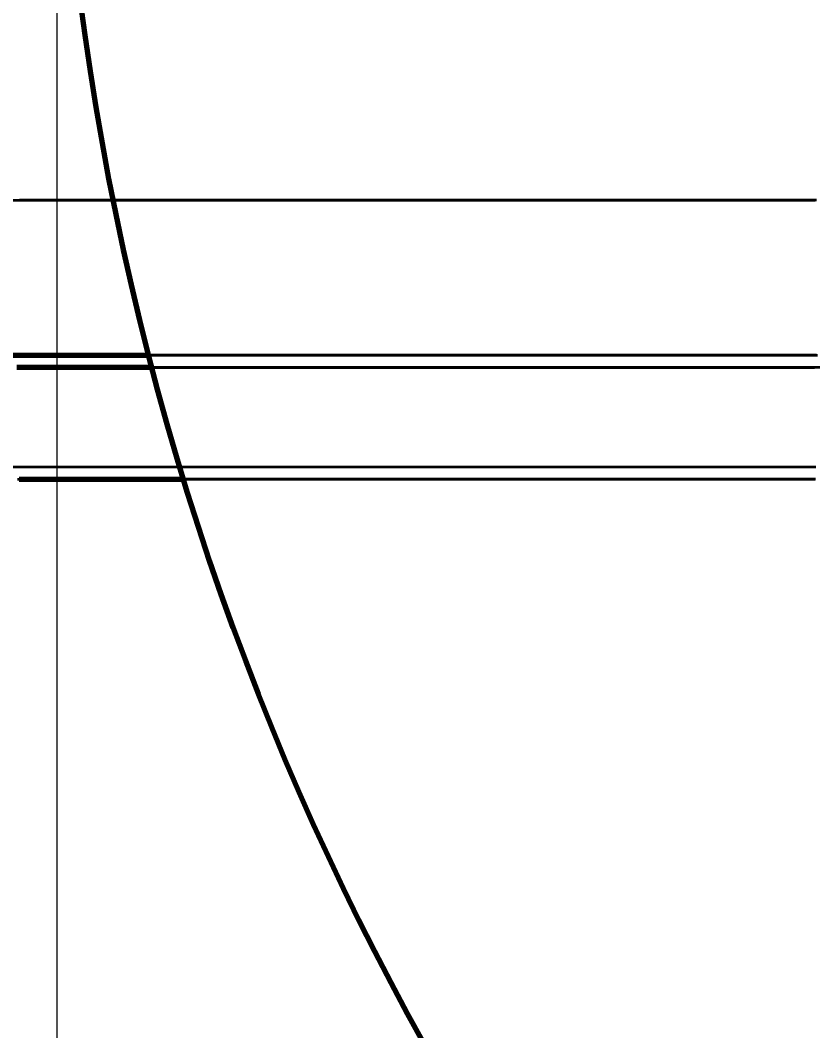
# Model space of a CAD drawing. Header units: millimetres. Extents: x 0 to 2208, y 0 to 420.
# Drawn here: x 191.33 to 195.42, y 151.53 to 156.75 of the extents above; entities that cross this region are included whole.
import ezdxf

# ---------------------------------------------------------------- set-up
doc = ezdxf.new("R2010")
doc.units = ezdxf.units.MM
doc.linetypes.add('IRAM-E-TRAZOS', pattern=[5, 4, -1])
for name, color, linetype, lineweight in [('01-VISIBLE', 7, 'CONTINUOUS', 70), ('02-OCULTA', 4, 'IRAM-E-TRAZOS', 35), ('04-COTA', 3, 'CONTINUOUS', 18)]:
    doc.layers.add(name, color=color, linetype=linetype, lineweight=lineweight)
doc.styles.add('ISO3098', font='isocpeur.ttf')
doc.dimstyles.new('FLAMA-IRAM', dxfattribs={"dimtxt": 3.5, "dimasz": 3.5, "dimexe": 2, "dimexo": 1.5, "dimgap": 1, "dimtad": 1, "dimdec": 1, "dimtxsty": 'ISO3098', "dimblk": 'IRAM_FLECHA', "dimblk1": 'IRAM_FLECHA', "dimblk2": 'IRAM_FLECHA', "dimcen": 2.5, "dimclrd": 256, "dimclre": 256, "dimclrt": 256, "dimazin": 3, "dimtfac": 1, "dimtmove": 0, "dimatfit": 3, "dimlwd": 18, "dimlwe": 18})

# ---------------------------------------------------------------- blocks, each defined once
blk = doc.blocks.new('IRAM_FLECHA')
blk.add_solid([(0, 0), (-1, 0.125), (-1, -0.125)])

msp = doc.modelspace()

# ---------------------------------------------------------------- linework, layer by layer
at = {"layer": '01-VISIBLE'}
for points in [[(191.2903, 155.0159), (191.3404, 155.0159), (191.3906, 155.0159), (191.4407, 155.0159), (191.4908, 155.0159), (191.541, 155.0159), (191.5911, 155.0159), (191.6413, 155.0159), (191.6914, 155.0159), (191.7415, 155.0159), (191.7917, 155.0159), (191.8418, 155.0159), (191.892, 155.0159), (191.9421, 155.0159), (191.9923, 155.0159)], [(192.0089, 154.9519), (191.9589, 154.9519), (191.9089, 154.9519), (191.8589, 154.9519), (191.8089, 154.9519), (191.7589, 154.9519), (191.7089, 154.9519), (191.6589, 154.9519), (191.6089, 154.9519), (191.5588, 154.9519), (191.5088, 154.9519), (191.4588, 154.9519), (191.4088, 154.9519), (191.3588, 154.9519), (191.3088, 154.9519)], [(191.3213, 154.3759), (191.3714, 154.3759), (191.4215, 154.3759), (191.4716, 154.3759), (191.5217, 154.3759), (191.5717, 154.3759), (191.6218, 154.3759), (191.6719, 154.3759), (191.722, 154.3759), (191.7721, 154.3759), (191.8222, 154.3759), (191.8722, 154.3759), (191.9223, 154.3759), (191.9724, 154.3759), (192.0225, 154.3759), (192.0726, 154.3759), (192.1226, 154.3759), (192.1727, 154.3759)]]:
    msp.add_lwpolyline(points, dxfattribs=at)
msp.add_circle((206.5159, 158.7659), 15, dxfattribs=at)
at = {"layer": '02-OCULTA'}
for points in [[(191.2668, 155.8159), (191.3328, 155.8159), (191.3987, 155.8159), (191.4646, 155.8159), (191.5305, 155.8159), (191.5965, 155.8159), (191.6624, 155.8159), (191.7283, 155.8159), (191.7942, 155.8159), (191.8602, 155.8159), (191.9261, 155.8159), (191.992, 155.8159), (192.0579, 155.8159), (192.1239, 155.8159), (192.1898, 155.8159), (192.2557, 155.8159), (192.3216, 155.8159), (192.3876, 155.8159), (192.4535, 155.8159), (192.5194, 155.8159), (192.5853, 155.8159), (192.6513, 155.8159), (192.7172, 155.8159), (192.7831, 155.8159), (192.849, 155.8159), (192.915, 155.8159), (192.9809, 155.8159), (193.0468, 155.8159), (193.1127, 155.8159), (193.1787, 155.8159), (193.2446, 155.8159), (193.3105, 155.8159), (193.3764, 155.8159), (193.4424, 155.8159), (193.5083, 155.8159), (193.5742, 155.8159), (193.6401, 155.8159), (193.7061, 155.8159), (193.772, 155.8159), (193.8379, 155.8159), (193.9038, 155.8159), (193.9698, 155.8159), (194.0357, 155.8159), (194.1016, 155.8159), (194.1675, 155.8159), (194.2335, 155.8159), (194.2994, 155.8159), (194.3653, 155.8159), (194.4312, 155.8159), (194.4972, 155.8159), (194.5631, 155.8159), (194.629, 155.8159), (194.6949, 155.8159), (194.7609, 155.8159), (194.8268, 155.8159), (194.8927, 155.8159), (194.9586, 155.8159), (195.0246, 155.8159), (195.0905, 155.8159), (195.1564, 155.8159), (195.2223, 155.8159), (195.2883, 155.8159), (195.3542, 155.8159), (195.4201, 155.8159)], [(191.3116, 155.8159), (191.3792, 155.8159), (191.4467, 155.8159), (191.5142, 155.8159), (191.5817, 155.8159), (191.6493, 155.8159), (191.7168, 155.8159), (191.7843, 155.8159), (191.8518, 155.8159), (191.9194, 155.8159), (191.9869, 155.8159), (192.0544, 155.8159), (192.1219, 155.8159), (192.1895, 155.8159), (192.257, 155.8159), (192.3245, 155.8159), (192.392, 155.8159), (192.4596, 155.8159), (192.5271, 155.8159), (192.5946, 155.8159), (192.6621, 155.8159), (192.7297, 155.8159), (192.7972, 155.8159), (192.8647, 155.8159), (192.9322, 155.8159), (192.9998, 155.8159), (193.0673, 155.8159), (193.1348, 155.8159), (193.2023, 155.8159), (193.2699, 155.8159), (193.3374, 155.8159), (193.4049, 155.8159), (193.4724, 155.8159), (193.54, 155.8159), (193.6075, 155.8159), (193.675, 155.8159), (193.7425, 155.8159), (193.8101, 155.8159), (193.8776, 155.8159), (193.9451, 155.8159), (194.0126, 155.8159), (194.0802, 155.8159), (194.1477, 155.8159), (194.2152, 155.8159), (194.2827, 155.8159), (194.3503, 155.8159), (194.4178, 155.8159), (194.4853, 155.8159), (194.5528, 155.8159), (194.6204, 155.8159), (194.6879, 155.8159), (194.7554, 155.8159), (194.8229, 155.8159), (194.8905, 155.8159), (194.958, 155.8159), (195.0255, 155.8159), (195.093, 155.8159), (195.1606, 155.8159), (195.2281, 155.8159), (195.2956, 155.8159), (195.3631, 155.8159), (195.4307, 155.8159)], [(195.4232, 155.8159), (195.3731, 155.8159), (195.3231, 155.8159), (195.2731, 155.8159), (195.2231, 155.8159), (195.1731, 155.8159), (195.123, 155.8159), (195.073, 155.8159), (195.023, 155.8159), (194.973, 155.8159), (194.923, 155.8159), (194.873, 155.8159), (194.8229, 155.8159), (194.7729, 155.8159), (194.7229, 155.8159), (194.6729, 155.8159), (194.6229, 155.8159), (194.5728, 155.8159), (194.5228, 155.8159), (194.4728, 155.8159), (194.4228, 155.8159), (194.3728, 155.8159), (194.3228, 155.8159), (194.2727, 155.8159), (194.2227, 155.8159), (194.1727, 155.8159), (194.1227, 155.8159), (194.0727, 155.8159), (194.0226, 155.8159), (193.9726, 155.8159), (193.9226, 155.8159), (193.8726, 155.8159), (193.8226, 155.8159), (193.7725, 155.8159), (193.7225, 155.8159), (193.6725, 155.8159), (193.6225, 155.8159), (193.5725, 155.8159), (193.5225, 155.8159), (193.4724, 155.8159), (193.4224, 155.8159), (193.3724, 155.8159), (193.3224, 155.8159), (193.2724, 155.8159), (193.2223, 155.8159), (193.1723, 155.8159), (193.1223, 155.8159), (193.0723, 155.8159), (193.0223, 155.8159), (192.9723, 155.8159), (192.9222, 155.8159), (192.8722, 155.8159), (192.8222, 155.8159), (192.7722, 155.8159), (192.7222, 155.8159), (192.6721, 155.8159), (192.6221, 155.8159), (192.5721, 155.8159), (192.5221, 155.8159), (192.4721, 155.8159), (192.422, 155.8159), (192.372, 155.8159), (192.322, 155.8159), (192.272, 155.8159), (192.222, 155.8159), (192.172, 155.8159), (192.1219, 155.8159), (192.0719, 155.8159), (192.0219, 155.8159), (191.9719, 155.8159), (191.9219, 155.8159), (191.8718, 155.8159), (191.8218, 155.8159), (191.7718, 155.8159), (191.7218, 155.8159), (191.6718, 155.8159), (191.6218, 155.8159), (191.5717, 155.8159), (191.5217, 155.8159), (191.4717, 155.8159), (191.4217, 155.8159), (191.3717, 155.8159), (191.3216, 155.8159)], [(195.4369, 155.8159), (195.3868, 155.8159), (195.3366, 155.8159), (195.2865, 155.8159), (195.2364, 155.8159), (195.1862, 155.8159), (195.1361, 155.8159), (195.086, 155.8159), (195.0358, 155.8159), (194.9857, 155.8159), (194.9356, 155.8159), (194.8854, 155.8159), (194.8353, 155.8159), (194.7852, 155.8159), (194.735, 155.8159), (194.6849, 155.8159), (194.6348, 155.8159), (194.5846, 155.8159), (194.5345, 155.8159), (194.4844, 155.8159), (194.4342, 155.8159), (194.3841, 155.8159), (194.334, 155.8159), (194.2838, 155.8159), (194.2337, 155.8159), (194.1836, 155.8159), (194.1334, 155.8159), (194.0833, 155.8159), (194.0332, 155.8159), (193.983, 155.8159), (193.9329, 155.8159), (193.8828, 155.8159), (193.8326, 155.8159), (193.7825, 155.8159), (193.7324, 155.8159), (193.6822, 155.8159), (193.6321, 155.8159), (193.582, 155.8159), (193.5319, 155.8159), (193.4817, 155.8159), (193.4316, 155.8159), (193.3815, 155.8159), (193.3313, 155.8159), (193.2812, 155.8159), (193.2311, 155.8159), (193.1809, 155.8159), (193.1308, 155.8159), (193.0807, 155.8159), (193.0305, 155.8159), (192.9804, 155.8159), (192.9303, 155.8159), (192.8801, 155.8159), (192.83, 155.8159), (192.7799, 155.8159), (192.7297, 155.8159), (192.6796, 155.8159), (192.6295, 155.8159), (192.5793, 155.8159), (192.5292, 155.8159), (192.4791, 155.8159), (192.4289, 155.8159), (192.3788, 155.8159), (192.3287, 155.8159), (192.2785, 155.8159), (192.2284, 155.8159), (192.1783, 155.8159), (192.1281, 155.8159), (192.078, 155.8159), (192.0279, 155.8159), (191.9777, 155.8159), (191.9276, 155.8159), (191.8775, 155.8159), (191.8273, 155.8159), (191.7772, 155.8159), (191.7271, 155.8159), (191.6769, 155.8159), (191.6268, 155.8159), (191.5767, 155.8159), (191.5265, 155.8159), (191.4764, 155.8159), (191.4263, 155.8159), (191.3761, 155.8159), (191.326, 155.8159)], [(191.2668, 155.0159), (191.3328, 155.0159), (191.3987, 155.0159), (191.4646, 155.0159), (191.5305, 155.0159), (191.5965, 155.0159), (191.6624, 155.0159), (191.7283, 155.0159), (191.7942, 155.0159), (191.8602, 155.0159), (191.9261, 155.0159), (191.992, 155.0159), (192.0579, 155.0159), (192.1239, 155.0159), (192.1898, 155.0159), (192.2557, 155.0159), (192.3216, 155.0159), (192.3876, 155.0159), (192.4535, 155.0159), (192.5194, 155.0159), (192.5853, 155.0159), (192.6513, 155.0159), (192.7172, 155.0159), (192.7831, 155.0159), (192.849, 155.0159), (192.915, 155.0159), (192.9809, 155.0159), (193.0468, 155.0159), (193.1127, 155.0159), (193.1787, 155.0159), (193.2446, 155.0159), (193.3105, 155.0159), (193.3764, 155.0159), (193.4424, 155.0159), (193.5083, 155.0159), (193.5742, 155.0159), (193.6401, 155.0159), (193.7061, 155.0159), (193.772, 155.0159), (193.8379, 155.0159), (193.9038, 155.0159), (193.9698, 155.0159), (194.0357, 155.0159), (194.1016, 155.0159), (194.1675, 155.0159), (194.2335, 155.0159), (194.2994, 155.0159), (194.3653, 155.0159), (194.4312, 155.0159), (194.4972, 155.0159), (194.5631, 155.0159), (194.629, 155.0159), (194.6949, 155.0159), (194.7609, 155.0159), (194.8268, 155.0159), (194.8927, 155.0159), (194.9586, 155.0159), (195.0246, 155.0159), (195.0905, 155.0159), (195.1564, 155.0159), (195.2223, 155.0159), (195.2883, 155.0159), (195.3542, 155.0159), (195.4201, 155.0159)], [(191.3116, 155.0159), (191.3792, 155.0159), (191.4467, 155.0159), (191.5142, 155.0159), (191.5817, 155.0159), (191.6493, 155.0159), (191.7168, 155.0159), (191.7843, 155.0159), (191.8518, 155.0159), (191.9194, 155.0159), (191.9869, 155.0159), (192.0544, 155.0159), (192.1219, 155.0159), (192.1895, 155.0159), (192.257, 155.0159), (192.3245, 155.0159), (192.392, 155.0159), (192.4596, 155.0159), (192.5271, 155.0159), (192.5946, 155.0159), (192.6621, 155.0159), (192.7297, 155.0159), (192.7972, 155.0159), (192.8647, 155.0159), (192.9322, 155.0159), (192.9998, 155.0159), (193.0673, 155.0159), (193.1348, 155.0159), (193.2023, 155.0159), (193.2699, 155.0159), (193.3374, 155.0159), (193.4049, 155.0159), (193.4724, 155.0159), (193.54, 155.0159), (193.6075, 155.0159), (193.675, 155.0159), (193.7425, 155.0159), (193.8101, 155.0159), (193.8776, 155.0159), (193.9451, 155.0159), (194.0126, 155.0159), (194.0802, 155.0159), (194.1477, 155.0159), (194.2152, 155.0159), (194.2827, 155.0159), (194.3503, 155.0159), (194.4178, 155.0159), (194.4853, 155.0159), (194.5528, 155.0159), (194.6204, 155.0159), (194.6879, 155.0159), (194.7554, 155.0159), (194.8229, 155.0159), (194.8905, 155.0159), (194.958, 155.0159), (195.0255, 155.0159), (195.093, 155.0159), (195.1606, 155.0159), (195.2281, 155.0159), (195.2956, 155.0159), (195.3631, 155.0159), (195.4307, 155.0159)], [(191.3116, 155.0159), (191.3792, 155.0159), (191.4467, 155.0159), (191.5142, 155.0159), (191.5817, 155.0159), (191.6493, 155.0159), (191.7168, 155.0159), (191.7843, 155.0159), (191.8518, 155.0159), (191.9194, 155.0159), (191.9869, 155.0159), (192.0544, 155.0159), (192.1219, 155.0159), (192.1895, 155.0159), (192.257, 155.0159), (192.3245, 155.0159), (192.392, 155.0159), (192.4596, 155.0159), (192.5271, 155.0159), (192.5946, 155.0159), (192.6621, 155.0159), (192.7297, 155.0159), (192.7972, 155.0159), (192.8647, 155.0159), (192.9322, 155.0159), (192.9998, 155.0159), (193.0673, 155.0159), (193.1348, 155.0159), (193.2023, 155.0159), (193.2699, 155.0159), (193.3374, 155.0159), (193.4049, 155.0159), (193.4724, 155.0159), (193.54, 155.0159), (193.6075, 155.0159), (193.675, 155.0159), (193.7425, 155.0159), (193.8101, 155.0159), (193.8776, 155.0159), (193.9451, 155.0159), (194.0126, 155.0159), (194.0802, 155.0159), (194.1477, 155.0159), (194.2152, 155.0159), (194.2827, 155.0159), (194.3503, 155.0159), (194.4178, 155.0159), (194.4853, 155.0159), (194.5528, 155.0159), (194.6204, 155.0159), (194.6879, 155.0159), (194.7554, 155.0159), (194.8229, 155.0159), (194.8905, 155.0159), (194.958, 155.0159), (195.0255, 155.0159), (195.093, 155.0159), (195.1606, 155.0159), (195.2281, 155.0159), (195.2956, 155.0159), (195.3631, 155.0159), (195.4307, 155.0159)], [(195.4232, 155.0159), (195.3731, 155.0159), (195.3231, 155.0159), (195.2731, 155.0159), (195.2231, 155.0159), (195.1731, 155.0159), (195.123, 155.0159), (195.073, 155.0159), (195.023, 155.0159), (194.973, 155.0159), (194.923, 155.0159), (194.873, 155.0159), (194.8229, 155.0159), (194.7729, 155.0159), (194.7229, 155.0159), (194.6729, 155.0159), (194.6229, 155.0159), (194.5728, 155.0159), (194.5228, 155.0159), (194.4728, 155.0159), (194.4228, 155.0159), (194.3728, 155.0159), (194.3228, 155.0159), (194.2727, 155.0159), (194.2227, 155.0159), (194.1727, 155.0159), (194.1227, 155.0159), (194.0727, 155.0159), (194.0226, 155.0159), (193.9726, 155.0159), (193.9226, 155.0159), (193.8726, 155.0159), (193.8226, 155.0159), (193.7725, 155.0159), (193.7225, 155.0159), (193.6725, 155.0159), (193.6225, 155.0159), (193.5725, 155.0159), (193.5225, 155.0159), (193.4724, 155.0159), (193.4224, 155.0159), (193.3724, 155.0159), (193.3224, 155.0159), (193.2724, 155.0159), (193.2223, 155.0159), (193.1723, 155.0159), (193.1223, 155.0159), (193.0723, 155.0159), (193.0223, 155.0159), (192.9723, 155.0159), (192.9222, 155.0159), (192.8722, 155.0159), (192.8222, 155.0159), (192.7722, 155.0159), (192.7222, 155.0159), (192.6721, 155.0159), (192.6221, 155.0159), (192.5721, 155.0159), (192.5221, 155.0159), (192.4721, 155.0159), (192.422, 155.0159), (192.372, 155.0159), (192.322, 155.0159), (192.272, 155.0159), (192.222, 155.0159), (192.172, 155.0159), (192.1219, 155.0159), (192.0719, 155.0159), (192.0219, 155.0159), (191.9719, 155.0159), (191.9219, 155.0159), (191.8718, 155.0159), (191.8218, 155.0159), (191.7718, 155.0159), (191.7218, 155.0159), (191.6718, 155.0159), (191.6218, 155.0159), (191.5717, 155.0159), (191.5217, 155.0159), (191.4717, 155.0159), (191.4217, 155.0159), (191.3717, 155.0159), (191.3216, 155.0159)], [(195.4232, 155.0159), (195.3731, 155.0159), (195.3231, 155.0159), (195.2731, 155.0159), (195.2231, 155.0159), (195.1731, 155.0159), (195.123, 155.0159), (195.073, 155.0159), (195.023, 155.0159), (194.973, 155.0159), (194.923, 155.0159), (194.873, 155.0159), (194.8229, 155.0159), (194.7729, 155.0159), (194.7229, 155.0159), (194.6729, 155.0159), (194.6229, 155.0159), (194.5728, 155.0159), (194.5228, 155.0159), (194.4728, 155.0159), (194.4228, 155.0159), (194.3728, 155.0159), (194.3228, 155.0159), (194.2727, 155.0159), (194.2227, 155.0159), (194.1727, 155.0159), (194.1227, 155.0159), (194.0727, 155.0159), (194.0226, 155.0159), (193.9726, 155.0159), (193.9226, 155.0159), (193.8726, 155.0159), (193.8226, 155.0159), (193.7725, 155.0159), (193.7225, 155.0159), (193.6725, 155.0159), (193.6225, 155.0159), (193.5725, 155.0159), (193.5225, 155.0159), (193.4724, 155.0159), (193.4224, 155.0159), (193.3724, 155.0159), (193.3224, 155.0159), (193.2724, 155.0159), (193.2223, 155.0159), (193.1723, 155.0159), (193.1223, 155.0159), (193.0723, 155.0159), (193.0223, 155.0159), (192.9723, 155.0159), (192.9222, 155.0159), (192.8722, 155.0159), (192.8222, 155.0159), (192.7722, 155.0159), (192.7222, 155.0159), (192.6721, 155.0159), (192.6221, 155.0159), (192.5721, 155.0159), (192.5221, 155.0159), (192.4721, 155.0159), (192.422, 155.0159), (192.372, 155.0159), (192.322, 155.0159), (192.272, 155.0159), (192.222, 155.0159), (192.172, 155.0159), (192.1219, 155.0159), (192.0719, 155.0159), (192.0219, 155.0159), (191.9719, 155.0159), (191.9219, 155.0159), (191.8718, 155.0159), (191.8218, 155.0159), (191.7718, 155.0159), (191.7218, 155.0159), (191.6718, 155.0159), (191.6218, 155.0159), (191.5717, 155.0159), (191.5217, 155.0159), (191.4717, 155.0159), (191.4217, 155.0159), (191.3717, 155.0159), (191.3216, 155.0159)], [(195.4318, 155.0159), (195.3817, 155.0159), (195.3316, 155.0159), (195.2815, 155.0159), (195.2314, 155.0159), (195.1814, 155.0159), (195.1313, 155.0159), (195.0812, 155.0159), (195.0311, 155.0159), (194.981, 155.0159), (194.9309, 155.0159), (194.8808, 155.0159), (194.8307, 155.0159), (194.7806, 155.0159), (194.7305, 155.0159), (194.6804, 155.0159), (194.6304, 155.0159), (194.5803, 155.0159), (194.5302, 155.0159), (194.4801, 155.0159), (194.43, 155.0159), (194.3799, 155.0159), (194.3298, 155.0159), (194.2797, 155.0159), (194.2296, 155.0159), (194.1795, 155.0159), (194.1295, 155.0159), (194.0794, 155.0159), (194.0293, 155.0159), (193.9792, 155.0159), (193.9291, 155.0159), (193.879, 155.0159), (193.8289, 155.0159), (193.7788, 155.0159), (193.7287, 155.0159), (193.6786, 155.0159), (193.6285, 155.0159), (193.5785, 155.0159), (193.5284, 155.0159), (193.4783, 155.0159), (193.4282, 155.0159), (193.3781, 155.0159), (193.328, 155.0159), (193.2779, 155.0159), (193.2278, 155.0159), (193.1777, 155.0159), (193.1276, 155.0159), (193.0775, 155.0159), (193.0275, 155.0159), (192.9774, 155.0159), (192.9273, 155.0159), (192.8772, 155.0159), (192.8271, 155.0159), (192.777, 155.0159), (192.7269, 155.0159), (192.6768, 155.0159), (192.6267, 155.0159), (192.5766, 155.0159), (192.5266, 155.0159), (192.4765, 155.0159), (192.4264, 155.0159), (192.3763, 155.0159), (192.3262, 155.0159), (192.2761, 155.0159), (192.226, 155.0159), (192.1759, 155.0159), (192.1258, 155.0159), (192.0757, 155.0159), (192.0256, 155.0159), (191.9756, 155.0159), (191.9255, 155.0159), (191.8754, 155.0159), (191.8253, 155.0159), (191.7752, 155.0159), (191.7251, 155.0159), (191.675, 155.0159), (191.6249, 155.0159), (191.5748, 155.0159), (191.5247, 155.0159), (191.4747, 155.0159), (191.4246, 155.0159), (191.3745, 155.0159), (191.3244, 155.0159)], [(195.4369, 155.0159), (195.3868, 155.0159), (195.3366, 155.0159), (195.2865, 155.0159), (195.2364, 155.0159), (195.1862, 155.0159), (195.1361, 155.0159), (195.086, 155.0159), (195.0358, 155.0159), (194.9857, 155.0159), (194.9356, 155.0159), (194.8854, 155.0159), (194.8353, 155.0159), (194.7852, 155.0159), (194.735, 155.0159), (194.6849, 155.0159), (194.6348, 155.0159), (194.5846, 155.0159), (194.5345, 155.0159), (194.4844, 155.0159), (194.4342, 155.0159), (194.3841, 155.0159), (194.334, 155.0159), (194.2838, 155.0159), (194.2337, 155.0159), (194.1836, 155.0159), (194.1334, 155.0159), (194.0833, 155.0159), (194.0332, 155.0159), (193.983, 155.0159), (193.9329, 155.0159), (193.8828, 155.0159), (193.8326, 155.0159), (193.7825, 155.0159), (193.7324, 155.0159), (193.6822, 155.0159), (193.6321, 155.0159), (193.582, 155.0159), (193.5319, 155.0159), (193.4817, 155.0159), (193.4316, 155.0159), (193.3815, 155.0159), (193.3313, 155.0159), (193.2812, 155.0159), (193.2311, 155.0159), (193.1809, 155.0159), (193.1308, 155.0159), (193.0807, 155.0159), (193.0305, 155.0159), (192.9804, 155.0159), (192.9303, 155.0159), (192.8801, 155.0159), (192.83, 155.0159), (192.7799, 155.0159), (192.7297, 155.0159), (192.6796, 155.0159), (192.6295, 155.0159), (192.5793, 155.0159), (192.5292, 155.0159), (192.4791, 155.0159), (192.4289, 155.0159), (192.3788, 155.0159), (192.3287, 155.0159), (192.2785, 155.0159), (192.2284, 155.0159), (192.1783, 155.0159), (192.1281, 155.0159), (192.078, 155.0159), (192.0279, 155.0159), (191.9777, 155.0159), (191.9276, 155.0159), (191.8775, 155.0159), (191.8273, 155.0159), (191.7772, 155.0159), (191.7271, 155.0159), (191.6769, 155.0159), (191.6268, 155.0159), (191.5767, 155.0159), (191.5265, 155.0159), (191.4764, 155.0159), (191.4263, 155.0159), (191.3761, 155.0159), (191.326, 155.0159)], [(191.9923, 155.0159), (192.0423, 155.0159), (192.0923, 155.0159), (192.1423, 155.0159), (192.1923, 155.0159), (192.2423, 155.0159), (192.2923, 155.0159), (192.3424, 155.0159), (192.3924, 155.0159), (192.4424, 155.0159), (192.4924, 155.0159), (192.5424, 155.0159), (192.5924, 155.0159), (192.6425, 155.0159), (192.6925, 155.0159), (192.7425, 155.0159), (192.7925, 155.0159), (192.8425, 155.0159), (192.8925, 155.0159), (192.9426, 155.0159), (192.9926, 155.0159), (193.0426, 155.0159), (193.0926, 155.0159), (193.1426, 155.0159), (193.1926, 155.0159), (193.2427, 155.0159), (193.2927, 155.0159), (193.3427, 155.0159), (193.3927, 155.0159), (193.4427, 155.0159), (193.4927, 155.0159), (193.5428, 155.0159), (193.5928, 155.0159), (193.6428, 155.0159), (193.6928, 155.0159), (193.7428, 155.0159), (193.7928, 155.0159), (193.8429, 155.0159), (193.8929, 155.0159), (193.9429, 155.0159), (193.9929, 155.0159), (194.0429, 155.0159), (194.0929, 155.0159), (194.143, 155.0159), (194.193, 155.0159), (194.243, 155.0159), (194.293, 155.0159), (194.343, 155.0159), (194.393, 155.0159), (194.4431, 155.0159), (194.4931, 155.0159), (194.5431, 155.0159), (194.5931, 155.0159), (194.6431, 155.0159), (194.6931, 155.0159), (194.7432, 155.0159), (194.7932, 155.0159), (194.8432, 155.0159), (194.8932, 155.0159), (194.9432, 155.0159), (194.9932, 155.0159), (195.0432, 155.0159), (195.0933, 155.0159), (195.1433, 155.0159), (195.1933, 155.0159), (195.2433, 155.0159), (195.2933, 155.0159), (195.3433, 155.0159), (195.3934, 155.0159), (195.4434, 155.0159)], [(191.323, 154.9519), (191.3731, 154.9519), (191.4231, 154.9519), (191.4732, 154.9519), (191.5232, 154.9519), (191.5733, 154.9519), (191.6234, 154.9519), (191.6734, 154.9519), (191.7235, 154.9519), (191.7735, 154.9519), (191.8236, 154.9519), (191.8736, 154.9519), (191.9237, 154.9519), (191.9737, 154.9519), (192.0238, 154.9519), (192.0738, 154.9519), (192.1239, 154.9519), (192.174, 154.9519), (192.224, 154.9519), (192.2741, 154.9519), (192.3241, 154.9519), (192.3742, 154.9519), (192.4242, 154.9519), (192.4743, 154.9519), (192.5243, 154.9519), (192.5744, 154.9519), (192.6245, 154.9519), (192.6745, 154.9519), (192.7246, 154.9519), (192.7746, 154.9519), (192.8247, 154.9519), (192.8747, 154.9519), (192.9248, 154.9519), (192.9748, 154.9519), (193.0249, 154.9519), (193.0749, 154.9519), (193.125, 154.9519), (193.1751, 154.9519), (193.2251, 154.9519), (193.2752, 154.9519), (193.3252, 154.9519), (193.3753, 154.9519), (193.4253, 154.9519), (193.4754, 154.9519), (193.5254, 154.9519), (193.5755, 154.9519), (193.6256, 154.9519), (193.6756, 154.9519), (193.7257, 154.9519), (193.7757, 154.9519), (193.8258, 154.9519), (193.8758, 154.9519), (193.9259, 154.9519), (193.9759, 154.9519), (194.026, 154.9519), (194.076, 154.9519), (194.1261, 154.9519), (194.1762, 154.9519), (194.2262, 154.9519), (194.2763, 154.9519), (194.3263, 154.9519), (194.3764, 154.9519), (194.4264, 154.9519), (194.4765, 154.9519), (194.5265, 154.9519), (194.5766, 154.9519), (194.6267, 154.9519), (194.6767, 154.9519), (194.7268, 154.9519), (194.7768, 154.9519), (194.8269, 154.9519), (194.8769, 154.9519), (194.927, 154.9519), (194.977, 154.9519), (195.0271, 154.9519), (195.0771, 154.9519), (195.1272, 154.9519), (195.1773, 154.9519), (195.2273, 154.9519), (195.2774, 154.9519), (195.3274, 154.9519), (195.3775, 154.9519), (195.4275, 154.9519)], [(195.4674, 154.9519), (195.4172, 154.9519), (195.3671, 154.9519), (195.317, 154.9519), (195.2669, 154.9519), (195.2167, 154.9519), (195.1666, 154.9519), (195.1165, 154.9519), (195.0664, 154.9519), (195.0163, 154.9519), (194.9661, 154.9519), (194.916, 154.9519), (194.8659, 154.9519), (194.8158, 154.9519), (194.7656, 154.9519), (194.7155, 154.9519), (194.6654, 154.9519), (194.6153, 154.9519), (194.5652, 154.9519), (194.515, 154.9519), (194.4649, 154.9519), (194.4148, 154.9519), (194.3647, 154.9519), (194.3145, 154.9519), (194.2644, 154.9519), (194.2143, 154.9519), (194.1642, 154.9519), (194.1141, 154.9519), (194.0639, 154.9519), (194.0138, 154.9519), (193.9637, 154.9519), (193.9136, 154.9519), (193.8634, 154.9519), (193.8133, 154.9519), (193.7632, 154.9519), (193.7131, 154.9519), (193.663, 154.9519), (193.6128, 154.9519), (193.5627, 154.9519), (193.5126, 154.9519), (193.4625, 154.9519), (193.4123, 154.9519), (193.3622, 154.9519), (193.3121, 154.9519), (193.262, 154.9519), (193.2119, 154.9519), (193.1617, 154.9519), (193.1116, 154.9519), (193.0615, 154.9519), (193.0114, 154.9519), (192.9612, 154.9519), (192.9111, 154.9519), (192.861, 154.9519), (192.8109, 154.9519), (192.7608, 154.9519), (192.7106, 154.9519), (192.6605, 154.9519), (192.6104, 154.9519), (192.5603, 154.9519), (192.5101, 154.9519), (192.46, 154.9519), (192.4099, 154.9519), (192.3598, 154.9519), (192.3097, 154.9519), (192.2595, 154.9519), (192.2094, 154.9519), (192.1593, 154.9519), (192.1092, 154.9519), (192.059, 154.9519), (192.0089, 154.9519)], [(191.2657, 154.4399), (191.334, 154.4399), (191.4024, 154.4399), (191.4707, 154.4399), (191.539, 154.4399), (191.6073, 154.4399), (191.6757, 154.4399), (191.744, 154.4399), (191.8123, 154.4399), (191.8806, 154.4399), (191.949, 154.4399), (192.0173, 154.4399), (192.0856, 154.4399), (192.1539, 154.4399), (192.2223, 154.4399), (192.2906, 154.4399), (192.3589, 154.4399), (192.4272, 154.4399), (192.4956, 154.4399), (192.5639, 154.4399), (192.6322, 154.4399), (192.7005, 154.4399), (192.7689, 154.4399), (192.8372, 154.4399), (192.9055, 154.4399), (192.9738, 154.4399), (193.0422, 154.4399), (193.1105, 154.4399), (193.1788, 154.4399), (193.2471, 154.4399), (193.3155, 154.4399), (193.3838, 154.4399), (193.4521, 154.4399), (193.5204, 154.4399), (193.5888, 154.4399), (193.6571, 154.4399), (193.7254, 154.4399), (193.7937, 154.4399), (193.8621, 154.4399), (193.9304, 154.4399), (193.9987, 154.4399), (194.067, 154.4399), (194.1354, 154.4399), (194.2037, 154.4399), (194.272, 154.4399), (194.3403, 154.4399), (194.4087, 154.4399), (194.477, 154.4399), (194.5453, 154.4399), (194.6136, 154.4399), (194.682, 154.4399), (194.7503, 154.4399), (194.8186, 154.4399), (194.8869, 154.4399), (194.9553, 154.4399), (195.0236, 154.4399), (195.0919, 154.4399), (195.1602, 154.4399), (195.2286, 154.4399), (195.2969, 154.4399), (195.3652, 154.4399), (195.4335, 154.4399)], [(191.323, 154.4399), (191.3731, 154.4399), (191.4231, 154.4399), (191.4732, 154.4399), (191.5232, 154.4399), (191.5733, 154.4399), (191.6234, 154.4399), (191.6734, 154.4399), (191.7235, 154.4399), (191.7735, 154.4399), (191.8236, 154.4399), (191.8736, 154.4399), (191.9237, 154.4399), (191.9737, 154.4399), (192.0238, 154.4399), (192.0738, 154.4399), (192.1239, 154.4399), (192.174, 154.4399), (192.224, 154.4399), (192.2741, 154.4399), (192.3241, 154.4399), (192.3742, 154.4399), (192.4242, 154.4399), (192.4743, 154.4399), (192.5243, 154.4399), (192.5744, 154.4399), (192.6245, 154.4399), (192.6745, 154.4399), (192.7246, 154.4399), (192.7746, 154.4399), (192.8247, 154.4399), (192.8747, 154.4399), (192.9248, 154.4399), (192.9748, 154.4399), (193.0249, 154.4399), (193.0749, 154.4399), (193.125, 154.4399), (193.1751, 154.4399), (193.2251, 154.4399), (193.2752, 154.4399), (193.3252, 154.4399), (193.3753, 154.4399), (193.4253, 154.4399), (193.4754, 154.4399), (193.5254, 154.4399), (193.5755, 154.4399), (193.6256, 154.4399), (193.6756, 154.4399), (193.7257, 154.4399), (193.7757, 154.4399), (193.8258, 154.4399), (193.8758, 154.4399), (193.9259, 154.4399), (193.9759, 154.4399), (194.026, 154.4399), (194.076, 154.4399), (194.1261, 154.4399), (194.1762, 154.4399), (194.2262, 154.4399), (194.2763, 154.4399), (194.3263, 154.4399), (194.3764, 154.4399), (194.4264, 154.4399), (194.4765, 154.4399), (194.5265, 154.4399), (194.5766, 154.4399), (194.6267, 154.4399), (194.6767, 154.4399), (194.7268, 154.4399), (194.7768, 154.4399), (194.8269, 154.4399), (194.8769, 154.4399), (194.927, 154.4399), (194.977, 154.4399), (195.0271, 154.4399), (195.0771, 154.4399), (195.1272, 154.4399), (195.1773, 154.4399), (195.2273, 154.4399), (195.2774, 154.4399), (195.3274, 154.4399), (195.3775, 154.4399), (195.4275, 154.4399)], [(191.3116, 154.3759), (191.3792, 154.3759), (191.4467, 154.3759), (191.5142, 154.3759), (191.5817, 154.3759), (191.6493, 154.3759), (191.7168, 154.3759), (191.7843, 154.3759), (191.8518, 154.3759), (191.9194, 154.3759), (191.9869, 154.3759), (192.0544, 154.3759), (192.1219, 154.3759), (192.1895, 154.3759), (192.257, 154.3759), (192.3245, 154.3759), (192.392, 154.3759), (192.4596, 154.3759), (192.5271, 154.3759), (192.5946, 154.3759), (192.6621, 154.3759), (192.7297, 154.3759), (192.7972, 154.3759), (192.8647, 154.3759), (192.9322, 154.3759), (192.9998, 154.3759), (193.0673, 154.3759), (193.1348, 154.3759), (193.2023, 154.3759), (193.2699, 154.3759), (193.3374, 154.3759), (193.4049, 154.3759), (193.4724, 154.3759), (193.54, 154.3759), (193.6075, 154.3759), (193.675, 154.3759), (193.7425, 154.3759), (193.8101, 154.3759), (193.8776, 154.3759), (193.9451, 154.3759), (194.0126, 154.3759), (194.0802, 154.3759), (194.1477, 154.3759), (194.2152, 154.3759), (194.2827, 154.3759), (194.3503, 154.3759), (194.4178, 154.3759), (194.4853, 154.3759), (194.5528, 154.3759), (194.6204, 154.3759), (194.6879, 154.3759), (194.7554, 154.3759), (194.8229, 154.3759), (194.8905, 154.3759), (194.958, 154.3759), (195.0255, 154.3759), (195.093, 154.3759), (195.1606, 154.3759), (195.2281, 154.3759), (195.2956, 154.3759), (195.3631, 154.3759), (195.4307, 154.3759)], [(195.4232, 154.3759), (195.3731, 154.3759), (195.3231, 154.3759), (195.2731, 154.3759), (195.2231, 154.3759), (195.1731, 154.3759), (195.123, 154.3759), (195.073, 154.3759), (195.023, 154.3759), (194.973, 154.3759), (194.923, 154.3759), (194.873, 154.3759), (194.8229, 154.3759), (194.7729, 154.3759), (194.7229, 154.3759), (194.6729, 154.3759), (194.6229, 154.3759), (194.5728, 154.3759), (194.5228, 154.3759), (194.4728, 154.3759), (194.4228, 154.3759), (194.3728, 154.3759), (194.3228, 154.3759), (194.2727, 154.3759), (194.2227, 154.3759), (194.1727, 154.3759), (194.1227, 154.3759), (194.0727, 154.3759), (194.0226, 154.3759), (193.9726, 154.3759), (193.9226, 154.3759), (193.8726, 154.3759), (193.8226, 154.3759), (193.7725, 154.3759), (193.7225, 154.3759), (193.6725, 154.3759), (193.6225, 154.3759), (193.5725, 154.3759), (193.5225, 154.3759), (193.4724, 154.3759), (193.4224, 154.3759), (193.3724, 154.3759), (193.3224, 154.3759), (193.2724, 154.3759), (193.2223, 154.3759), (193.1723, 154.3759), (193.1223, 154.3759), (193.0723, 154.3759), (193.0223, 154.3759), (192.9723, 154.3759), (192.9222, 154.3759), (192.8722, 154.3759), (192.8222, 154.3759), (192.7722, 154.3759), (192.7222, 154.3759), (192.6721, 154.3759), (192.6221, 154.3759), (192.5721, 154.3759), (192.5221, 154.3759), (192.4721, 154.3759), (192.422, 154.3759), (192.372, 154.3759), (192.322, 154.3759), (192.272, 154.3759), (192.222, 154.3759), (192.172, 154.3759), (192.1219, 154.3759), (192.0719, 154.3759), (192.0219, 154.3759), (191.9719, 154.3759), (191.9219, 154.3759), (191.8718, 154.3759), (191.8218, 154.3759), (191.7718, 154.3759), (191.7218, 154.3759), (191.6718, 154.3759), (191.6218, 154.3759), (191.5717, 154.3759), (191.5217, 154.3759), (191.4717, 154.3759), (191.4217, 154.3759), (191.3717, 154.3759), (191.3216, 154.3759)], [(195.4318, 154.3759), (195.3817, 154.3759), (195.3316, 154.3759), (195.2815, 154.3759), (195.2314, 154.3759), (195.1814, 154.3759), (195.1313, 154.3759), (195.0812, 154.3759), (195.0311, 154.3759), (194.981, 154.3759), (194.9309, 154.3759), (194.8808, 154.3759), (194.8307, 154.3759), (194.7806, 154.3759), (194.7305, 154.3759), (194.6804, 154.3759), (194.6304, 154.3759), (194.5803, 154.3759), (194.5302, 154.3759), (194.4801, 154.3759), (194.43, 154.3759), (194.3799, 154.3759), (194.3298, 154.3759), (194.2797, 154.3759), (194.2296, 154.3759), (194.1795, 154.3759), (194.1295, 154.3759), (194.0794, 154.3759), (194.0293, 154.3759), (193.9792, 154.3759), (193.9291, 154.3759), (193.879, 154.3759), (193.8289, 154.3759), (193.7788, 154.3759), (193.7287, 154.3759), (193.6786, 154.3759), (193.6285, 154.3759), (193.5785, 154.3759), (193.5284, 154.3759), (193.4783, 154.3759), (193.4282, 154.3759), (193.3781, 154.3759), (193.328, 154.3759), (193.2779, 154.3759), (193.2278, 154.3759), (193.1777, 154.3759), (193.1276, 154.3759), (193.0775, 154.3759), (193.0275, 154.3759), (192.9774, 154.3759), (192.9273, 154.3759), (192.8772, 154.3759), (192.8271, 154.3759), (192.777, 154.3759), (192.7269, 154.3759), (192.6768, 154.3759), (192.6267, 154.3759), (192.5766, 154.3759), (192.5266, 154.3759), (192.4765, 154.3759), (192.4264, 154.3759), (192.3763, 154.3759), (192.3262, 154.3759), (192.2761, 154.3759), (192.226, 154.3759), (192.1759, 154.3759), (192.1258, 154.3759), (192.0757, 154.3759), (192.0256, 154.3759), (191.9756, 154.3759), (191.9255, 154.3759), (191.8754, 154.3759), (191.8253, 154.3759), (191.7752, 154.3759), (191.7251, 154.3759), (191.675, 154.3759), (191.6249, 154.3759), (191.5748, 154.3759), (191.5247, 154.3759), (191.4747, 154.3759), (191.4246, 154.3759), (191.3745, 154.3759), (191.3244, 154.3759)], [(192.1727, 154.3759), (192.2228, 154.3759), (192.2729, 154.3759), (192.323, 154.3759), (192.3731, 154.3759), (192.4232, 154.3759), (192.4734, 154.3759), (192.5235, 154.3759), (192.5736, 154.3759), (192.6237, 154.3759), (192.6738, 154.3759), (192.7239, 154.3759), (192.774, 154.3759), (192.8241, 154.3759), (192.8742, 154.3759), (192.9243, 154.3759), (192.9744, 154.3759), (193.0245, 154.3759), (193.0746, 154.3759), (193.1247, 154.3759), (193.1748, 154.3759), (193.2249, 154.3759), (193.275, 154.3759), (193.3251, 154.3759), (193.3752, 154.3759), (193.4253, 154.3759), (193.4755, 154.3759), (193.5256, 154.3759), (193.5757, 154.3759), (193.6258, 154.3759), (193.6759, 154.3759), (193.726, 154.3759), (193.7761, 154.3759), (193.8262, 154.3759), (193.8763, 154.3759), (193.9264, 154.3759), (193.9765, 154.3759), (194.0266, 154.3759), (194.0767, 154.3759), (194.1268, 154.3759), (194.1769, 154.3759), (194.227, 154.3759), (194.2771, 154.3759), (194.3272, 154.3759), (194.3773, 154.3759), (194.4274, 154.3759), (194.4776, 154.3759), (194.5277, 154.3759), (194.5778, 154.3759), (194.6279, 154.3759), (194.678, 154.3759), (194.7281, 154.3759), (194.7782, 154.3759), (194.8283, 154.3759), (194.8784, 154.3759), (194.9285, 154.3759), (194.9786, 154.3759), (195.0287, 154.3759), (195.0788, 154.3759), (195.1289, 154.3759), (195.179, 154.3759), (195.2291, 154.3759), (195.2792, 154.3759), (195.3293, 154.3759), (195.3794, 154.3759), (195.4295, 154.3759)]]:
    msp.add_lwpolyline(points, dxfattribs=at)
msp.add_circle((206.5159, 158.7659), 15, dxfattribs=at)
msp.add_circle((206.5159, 158.7659), 15, dxfattribs=at)
msp.add_circle((206.5159, 158.7659), 15, dxfattribs=at)

# ---------------------------------------------------------------- dimensions: what is measured, and where the dimension line sits
at = {"layer": '04-COTA'}
msp.add_linear_dim(base=(191.5159, 134.7659), p1=(191.5159, 158.7659), p2=(221.5159, 158.7659), dimstyle='FLAMA-IRAM', override={"dimlfac": 10, "dimpost": '%%c<>'}, dxfattribs=at).render()

doc.saveas('drawing.dxf')
